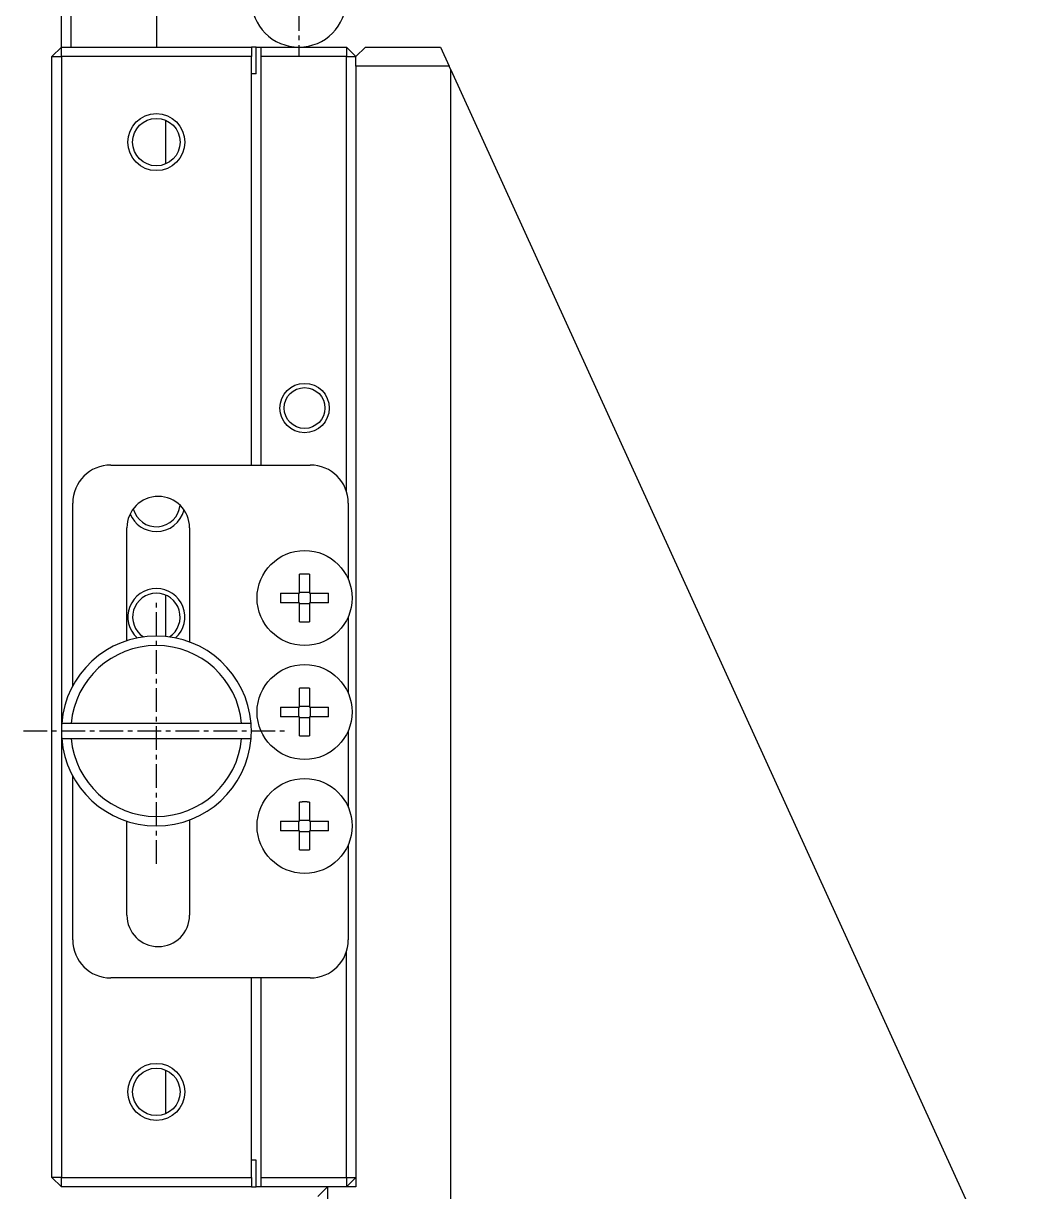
# Model space of a CAD drawing. Extents: x 93 to 387, y 67 to 413.
# Drawn here: x 246.5 to 298.9, y 137.8 to 199.3 of the extents above; entities that cross this region are included whole.
import ezdxf

# ---------------------------------------------------------------- set-up
doc = ezdxf.new("R2010")
doc.units = 0
doc.linetypes.add('CENTER', pattern=[2, 1.25, -0.25, 0.25, -0.25])
doc.layers.get('0').update_dxf_attribs({"linetype": 'CONTINUOUS'})

msp = doc.modelspace()

# ---------------------------------------------------------------- linework, layer by layer
at = {"color": 1, "linetype": 'CENTER'}
for p, q in [((260.953, 256.163), (260.953, 197.553)), ((253.453, 155.053), (253.453, 169.053)), ((246.453, 162.053), (260.453, 162.053))]:
    msp.add_line(p, q, dxfattribs=at)
at = {"color": 7, "linetype": 'CONTINUOUS'}
for p, q in [((248.453, 198.053), (248.453, 215.553)), ((248.953, 215.553), (248.953, 198.053)), ((253.453, 212.553), (253.453, 198.053)), ((247.953, 197.553), (248.453, 198.053)), ((248.453, 198.053), (258.453, 198.053)), ((248.453, 197.553), (248.453, 198.053)), ((258.703, 198.053), (258.453, 198.053)), ((258.453, 198.053), (258.453, 197.553)), ((258.703, 198.053), (258.953, 198.053)), ((258.703, 196.653), (258.703, 198.053)), ((258.953, 198.053), (263.453, 198.053)), ((258.953, 198.053), (258.953, 197.553)), ((263.453, 198.053), (263.953, 197.553)), ((263.453, 198.053), (263.453, 197.553)), ((264.453, 198.053), (263.953, 197.553)), ((264.453, 198.053), (268.407, 198.053)), ((268.407, 198.053), (268.862, 197.053)), ((247.953, 138.553), (247.953, 197.553)), ((247.953, 197.553), (248.453, 197.553)), ((248.453, 197.553), (248.453, 162.053)), ((258.453, 197.553), (248.453, 197.553)), ((258.453, 176.053), (258.453, 197.553)), ((258.953, 197.553), (258.953, 176.053)), ((263.453, 197.553), (258.953, 197.553)), ((263.453, 174.678), (263.453, 197.553)), ((263.453, 197.553), (263.953, 197.553)), ((263.953, 197.053), (263.953, 197.553)), ((263.953, 197.053), (263.953, 138.053)), ((268.862, 197.053), (263.953, 197.053)), ((268.953, 196.854), (268.862, 197.053)), ((268.953, 196.854), (298.94, 131.053)), ((268.953, 195.053), (268.953, 196.854)), ((258.703, 196.653), (258.453, 196.653)), ((268.953, 194.703), (268.953, 195.053)), ((268.953, 191.403), (268.953, 194.703)), ((253.953, 191.908), (253.953, 194.199)), ((268.953, 191.054), (268.953, 191.403)), ((268.953, 145.053), (268.953, 191.054)), ((251.053, 176.053), (261.553, 176.053)), ((249.053, 164.428), (249.053, 174.053)), ((263.553, 174.053), (263.553, 170.033)), ((251.903, 166.807), (251.903, 172.753)), ((255.203, 172.753), (255.203, 166.737)), ((260.993, 169.313), (260.993, 170.312)), ((261.513, 170.312), (261.513, 169.313)), ((253.953, 167.027), (253.953, 169.199)), ((259.995, 169.313), (260.993, 169.313)), ((260.952, 168.793), (260.952, 169.313)), ((260.993, 169.355), (261.513, 169.355)), ((261.513, 169.313), (262.512, 169.313)), ((261.555, 169.313), (261.555, 168.793)), ((260.993, 168.793), (259.995, 168.793)), ((260.993, 167.795), (260.993, 168.793)), ((261.513, 168.752), (260.993, 168.752)), ((262.512, 168.793), (261.513, 168.793)), ((261.513, 168.793), (261.513, 167.795)), ((263.553, 168.074), (263.553, 164.033)), ((260.993, 163.313), (260.993, 164.312)), ((261.513, 164.312), (261.513, 163.313)), ((259.995, 163.313), (260.993, 163.313)), ((260.952, 162.793), (260.952, 163.313)), ((260.993, 163.355), (261.513, 163.355)), ((261.513, 163.313), (262.512, 163.313)), ((261.555, 163.313), (261.555, 162.793)), ((248.971, 162.453), (248.469, 162.453)), ((257.935, 162.453), (248.971, 162.453)), ((258.437, 162.453), (257.935, 162.453)), ((260.993, 162.793), (259.995, 162.793)), ((260.993, 161.795), (260.993, 162.793)), ((261.513, 162.752), (260.993, 162.752)), ((261.513, 162.793), (261.513, 161.795)), ((262.512, 162.793), (261.513, 162.793)), ((248.453, 162.053), (248.453, 138.553)), ((263.553, 162.074), (263.553, 158.033)), ((248.469, 161.653), (248.971, 161.653)), ((248.971, 161.653), (257.935, 161.653)), ((257.935, 161.653), (258.437, 161.653)), ((249.053, 151.053), (249.053, 159.679)), ((260.993, 157.313), (260.993, 158.312)), ((261.513, 158.312), (261.513, 157.313)), ((251.903, 152.353), (251.903, 157.3)), ((255.203, 157.37), (255.203, 152.353)), ((259.995, 157.313), (260.993, 157.313)), ((260.952, 156.793), (260.952, 157.313)), ((260.993, 157.355), (261.513, 157.355)), ((261.513, 157.313), (262.512, 157.313)), ((261.555, 157.313), (261.555, 156.793)), ((260.993, 156.793), (259.995, 156.793)), ((260.993, 155.795), (260.993, 156.793)), ((261.513, 156.752), (260.993, 156.752)), ((262.512, 156.793), (261.513, 156.793)), ((261.513, 156.793), (261.513, 155.795)), ((263.553, 156.074), (263.553, 151.053)), ((263.453, 138.553), (263.453, 150.429)), ((261.553, 149.053), (251.053, 149.053)), ((258.453, 138.553), (258.453, 149.053)), ((258.953, 149.053), (258.953, 138.553)), ((268.953, 144.703), (268.953, 145.053)), ((268.953, 141.403), (268.953, 144.703)), ((253.953, 141.908), (253.953, 144.199)), ((268.953, 141.054), (268.953, 141.403)), ((268.953, 121.053), (268.953, 141.054)), ((258.703, 139.453), (258.453, 139.453)), ((258.703, 138.053), (258.703, 139.453)), ((248.453, 138.053), (247.953, 138.553)), ((248.453, 138.553), (247.953, 138.553)), ((248.453, 138.553), (258.453, 138.553)), ((248.453, 138.053), (248.453, 138.553)), ((258.453, 138.553), (258.453, 138.053)), ((258.953, 138.553), (263.453, 138.553)), ((258.953, 138.553), (258.953, 138.053)), ((263.453, 138.053), (263.953, 138.553)), ((263.453, 138.553), (263.453, 138.053)), ((263.453, 138.553), (263.953, 138.553)), ((258.453, 138.053), (248.453, 138.053)), ((258.453, 138.053), (258.703, 138.053)), ((258.953, 138.053), (258.703, 138.053)), ((262.453, 138.053), (258.953, 138.053)), ((261.953, 137.553), (262.453, 138.053)), ((262.453, 138.053), (262.453, 114.053)), ((263.953, 138.053), (262.453, 138.053))]:
    msp.add_line(p, q, dxfattribs=at)
for points in [[(261.513, 170.312, 0), (261.509, 170.312, 0), (261.505, 170.312, 0), (261.501, 170.312, 0), (261.497, 170.312, 0), (261.493, 170.313, 0), (261.489, 170.313, 0), (261.485, 170.313, 0), (261.481, 170.313, 0), (261.477, 170.313, 0), (261.473, 170.313, 0), (261.469, 170.313, 0), (261.465, 170.313, 0), (261.46, 170.313, 0), (261.456, 170.313, 0), (261.452, 170.313, 0), (261.448, 170.314, 0), (261.444, 170.314, 0), (261.44, 170.314, 0), (261.436, 170.314, 0), (261.432, 170.314, 0), (261.428, 170.314, 0), (261.424, 170.314, 0), (261.42, 170.314, 0), (261.416, 170.314, 0), (261.412, 170.314, 0), (261.408, 170.314, 0), (261.404, 170.314, 0), (261.4, 170.314, 0), (261.395, 170.314, 0), (261.391, 170.314, 0), (261.387, 170.315, 0), (261.383, 170.315, 0), (261.379, 170.315, 0), (261.375, 170.315, 0), (261.371, 170.315, 0), (261.367, 170.315, 0), (261.363, 170.315, 0), (261.359, 170.315, 0), (261.355, 170.315, 0), (261.351, 170.315, 0), (261.347, 170.315, 0), (261.343, 170.315, 0), (261.339, 170.315, 0), (261.335, 170.315, 0), (261.33, 170.315, 0), (261.326, 170.315, 0), (261.322, 170.315, 0), (261.318, 170.315, 0), (261.314, 170.315, 0), (261.31, 170.315, 0), (261.306, 170.315, 0), (261.302, 170.315, 0), (261.298, 170.315, 0), (261.294, 170.315, 0), (261.29, 170.315, 0), (261.286, 170.315, 0), (261.282, 170.315, 0), (261.278, 170.315, 0), (261.274, 170.315, 0), (261.27, 170.315, 0), (261.265, 170.315, 0), (261.261, 170.315, 0), (261.257, 170.315, 0), (261.253, 170.315, 0), (261.249, 170.315, 0), (261.245, 170.315, 0), (261.241, 170.315, 0), (261.237, 170.315, 0), (261.233, 170.315, 0), (261.229, 170.315, 0), (261.225, 170.315, 0), (261.221, 170.315, 0), (261.217, 170.315, 0), (261.213, 170.315, 0), (261.209, 170.315, 0), (261.204, 170.315, 0), (261.2, 170.315, 0), (261.196, 170.315, 0), (261.192, 170.315, 0), (261.188, 170.315, 0), (261.184, 170.315, 0), (261.18, 170.315, 0), (261.176, 170.315, 0), (261.172, 170.315, 0), (261.168, 170.315, 0), (261.164, 170.315, 0), (261.16, 170.315, 0), (261.156, 170.315, 0), (261.152, 170.315, 0), (261.148, 170.315, 0), (261.144, 170.315, 0), (261.139, 170.315, 0), (261.135, 170.315, 0), (261.131, 170.315, 0), (261.127, 170.315, 0), (261.123, 170.315, 0), (261.119, 170.315, 0), (261.115, 170.314, 0), (261.111, 170.314, 0), (261.107, 170.314, 0), (261.103, 170.314, 0), (261.099, 170.314, 0), (261.095, 170.314, 0), (261.091, 170.314, 0), (261.087, 170.314, 0), (261.083, 170.314, 0), (261.079, 170.314, 0), (261.074, 170.314, 0), (261.07, 170.314, 0), (261.066, 170.314, 0), (261.062, 170.314, 0), (261.058, 170.314, 0), (261.054, 170.313, 0), (261.05, 170.313, 0), (261.046, 170.313, 0), (261.042, 170.313, 0), (261.038, 170.313, 0), (261.034, 170.313, 0), (261.03, 170.313, 0), (261.026, 170.313, 0), (261.022, 170.313, 0), (261.018, 170.313, 0), (261.014, 170.313, 0), (261.009, 170.312, 0), (261.005, 170.312, 0), (261.001, 170.312, 0), (260.997, 170.312, 0), (260.993, 170.312, 0)], [(259.995, 169.313, 0), (259.995, 169.309, 0), (259.994, 169.305, 0), (259.994, 169.301, 0), (259.994, 169.297, 0), (259.994, 169.293, 0), (259.994, 169.289, 0), (259.994, 169.285, 0), (259.994, 169.281, 0), (259.994, 169.277, 0), (259.994, 169.273, 0), (259.994, 169.269, 0), (259.994, 169.265, 0), (259.993, 169.261, 0), (259.993, 169.257, 0), (259.993, 169.253, 0), (259.993, 169.249, 0), (259.993, 169.244, 0), (259.993, 169.24, 0), (259.993, 169.236, 0), (259.993, 169.232, 0), (259.993, 169.228, 0), (259.993, 169.224, 0), (259.993, 169.22, 0), (259.993, 169.216, 0), (259.993, 169.212, 0), (259.992, 169.208, 0), (259.992, 169.204, 0), (259.992, 169.2, 0), (259.992, 169.196, 0), (259.992, 169.192, 0), (259.992, 169.188, 0), (259.992, 169.184, 0), (259.992, 169.179, 0), (259.992, 169.175, 0), (259.992, 169.171, 0), (259.992, 169.167, 0), (259.992, 169.163, 0), (259.992, 169.159, 0), (259.992, 169.155, 0), (259.992, 169.151, 0), (259.992, 169.147, 0), (259.992, 169.143, 0), (259.992, 169.139, 0), (259.992, 169.135, 0), (259.992, 169.131, 0), (259.992, 169.127, 0), (259.992, 169.123, 0), (259.992, 169.119, 0), (259.991, 169.114, 0), (259.991, 169.11, 0), (259.991, 169.106, 0), (259.991, 169.102, 0), (259.991, 169.098, 0), (259.991, 169.094, 0), (259.991, 169.09, 0), (259.991, 169.086, 0), (259.991, 169.082, 0), (259.991, 169.078, 0), (259.991, 169.074, 0), (259.991, 169.07, 0), (259.991, 169.066, 0), (259.991, 169.062, 0), (259.991, 169.058, 0), (259.991, 169.053, 0), (259.991, 169.049, 0), (259.991, 169.045, 0), (259.991, 169.041, 0), (259.991, 169.037, 0), (259.991, 169.033, 0), (259.991, 169.029, 0), (259.991, 169.025, 0), (259.991, 169.021, 0), (259.991, 169.017, 0), (259.991, 169.013, 0), (259.991, 169.009, 0), (259.991, 169.005, 0), (259.991, 169.001, 0), (259.991, 168.997, 0), (259.991, 168.993, 0), (259.992, 168.988, 0), (259.992, 168.984, 0), (259.992, 168.98, 0), (259.992, 168.976, 0), (259.992, 168.972, 0), (259.992, 168.968, 0), (259.992, 168.964, 0), (259.992, 168.96, 0), (259.992, 168.956, 0), (259.992, 168.952, 0), (259.992, 168.948, 0), (259.992, 168.944, 0), (259.992, 168.94, 0), (259.992, 168.936, 0), (259.992, 168.932, 0), (259.992, 168.928, 0), (259.992, 168.923, 0), (259.992, 168.919, 0), (259.992, 168.915, 0), (259.992, 168.911, 0), (259.992, 168.907, 0), (259.992, 168.903, 0), (259.992, 168.899, 0), (259.993, 168.895, 0), (259.993, 168.891, 0), (259.993, 168.887, 0), (259.993, 168.883, 0), (259.993, 168.879, 0), (259.993, 168.875, 0), (259.993, 168.871, 0), (259.993, 168.867, 0), (259.993, 168.863, 0), (259.993, 168.858, 0), (259.993, 168.854, 0), (259.993, 168.85, 0), (259.993, 168.846, 0), (259.994, 168.842, 0), (259.994, 168.838, 0), (259.994, 168.834, 0), (259.994, 168.83, 0), (259.994, 168.826, 0), (259.994, 168.822, 0), (259.994, 168.818, 0), (259.994, 168.814, 0), (259.994, 168.81, 0), (259.994, 168.806, 0), (259.994, 168.802, 0), (259.995, 168.798, 0), (259.995, 168.793, 0)], [(262.512, 168.793, 0), (262.512, 168.798, 0), (262.512, 168.802, 0), (262.512, 168.806, 0), (262.512, 168.81, 0), (262.512, 168.814, 0), (262.512, 168.818, 0), (262.513, 168.822, 0), (262.513, 168.826, 0), (262.513, 168.83, 0), (262.513, 168.834, 0), (262.513, 168.838, 0), (262.513, 168.842, 0), (262.513, 168.846, 0), (262.513, 168.85, 0), (262.513, 168.854, 0), (262.513, 168.858, 0), (262.513, 168.863, 0), (262.513, 168.867, 0), (262.514, 168.871, 0), (262.514, 168.875, 0), (262.514, 168.879, 0), (262.514, 168.883, 0), (262.514, 168.887, 0), (262.514, 168.891, 0), (262.514, 168.895, 0), (262.514, 168.899, 0), (262.514, 168.903, 0), (262.514, 168.907, 0), (262.514, 168.911, 0), (262.514, 168.915, 0), (262.514, 168.919, 0), (262.514, 168.923, 0), (262.514, 168.928, 0), (262.514, 168.932, 0), (262.514, 168.936, 0), (262.515, 168.94, 0), (262.515, 168.944, 0), (262.515, 168.948, 0), (262.515, 168.952, 0), (262.515, 168.956, 0), (262.515, 168.96, 0), (262.515, 168.964, 0), (262.515, 168.968, 0), (262.515, 168.972, 0), (262.515, 168.976, 0), (262.515, 168.98, 0), (262.515, 168.984, 0), (262.515, 168.988, 0), (262.515, 168.993, 0), (262.515, 168.997, 0), (262.515, 169.001, 0), (262.515, 169.005, 0), (262.515, 169.009, 0), (262.515, 169.013, 0), (262.515, 169.017, 0), (262.515, 169.021, 0), (262.515, 169.025, 0), (262.515, 169.029, 0), (262.515, 169.033, 0), (262.515, 169.037, 0), (262.515, 169.041, 0), (262.515, 169.045, 0), (262.515, 169.049, 0), (262.515, 169.053, 0), (262.515, 169.058, 0), (262.515, 169.062, 0), (262.515, 169.066, 0), (262.515, 169.07, 0), (262.515, 169.074, 0), (262.515, 169.078, 0), (262.515, 169.082, 0), (262.515, 169.086, 0), (262.515, 169.09, 0), (262.515, 169.094, 0), (262.515, 169.098, 0), (262.515, 169.102, 0), (262.515, 169.106, 0), (262.515, 169.11, 0), (262.515, 169.114, 0), (262.515, 169.119, 0), (262.515, 169.123, 0), (262.515, 169.127, 0), (262.515, 169.131, 0), (262.515, 169.135, 0), (262.515, 169.139, 0), (262.515, 169.143, 0), (262.515, 169.147, 0), (262.515, 169.151, 0), (262.515, 169.155, 0), (262.515, 169.159, 0), (262.515, 169.163, 0), (262.515, 169.167, 0), (262.514, 169.171, 0), (262.514, 169.175, 0), (262.514, 169.179, 0), (262.514, 169.184, 0), (262.514, 169.188, 0), (262.514, 169.192, 0), (262.514, 169.196, 0), (262.514, 169.2, 0), (262.514, 169.204, 0), (262.514, 169.208, 0), (262.514, 169.212, 0), (262.514, 169.216, 0), (262.514, 169.22, 0), (262.514, 169.224, 0), (262.514, 169.228, 0), (262.514, 169.232, 0), (262.514, 169.236, 0), (262.513, 169.24, 0), (262.513, 169.244, 0), (262.513, 169.249, 0), (262.513, 169.253, 0), (262.513, 169.257, 0), (262.513, 169.261, 0), (262.513, 169.265, 0), (262.513, 169.269, 0), (262.513, 169.273, 0), (262.513, 169.277, 0), (262.513, 169.281, 0), (262.513, 169.285, 0), (262.512, 169.289, 0), (262.512, 169.293, 0), (262.512, 169.297, 0), (262.512, 169.301, 0), (262.512, 169.305, 0), (262.512, 169.309, 0), (262.512, 169.313, 0)], [(260.993, 167.795, 0), (260.997, 167.795, 0), (261.001, 167.795, 0), (261.005, 167.795, 0), (261.009, 167.795, 0), (261.014, 167.794, 0), (261.018, 167.794, 0), (261.022, 167.794, 0), (261.026, 167.794, 0), (261.03, 167.794, 0), (261.034, 167.794, 0), (261.038, 167.794, 0), (261.042, 167.794, 0), (261.046, 167.794, 0), (261.05, 167.794, 0), (261.054, 167.794, 0), (261.058, 167.793, 0), (261.062, 167.793, 0), (261.066, 167.793, 0), (261.07, 167.793, 0), (261.074, 167.793, 0), (261.079, 167.793, 0), (261.083, 167.793, 0), (261.087, 167.793, 0), (261.091, 167.793, 0), (261.095, 167.793, 0), (261.099, 167.793, 0), (261.103, 167.793, 0), (261.107, 167.793, 0), (261.111, 167.793, 0), (261.115, 167.793, 0), (261.119, 167.792, 0), (261.123, 167.792, 0), (261.127, 167.792, 0), (261.131, 167.792, 0), (261.135, 167.792, 0), (261.139, 167.792, 0), (261.144, 167.792, 0), (261.148, 167.792, 0), (261.152, 167.792, 0), (261.156, 167.792, 0), (261.16, 167.792, 0), (261.164, 167.792, 0), (261.168, 167.792, 0), (261.172, 167.792, 0), (261.176, 167.792, 0), (261.18, 167.792, 0), (261.184, 167.792, 0), (261.188, 167.792, 0), (261.192, 167.792, 0), (261.196, 167.792, 0), (261.2, 167.792, 0), (261.204, 167.792, 0), (261.209, 167.792, 0), (261.213, 167.792, 0), (261.217, 167.792, 0), (261.221, 167.792, 0), (261.225, 167.792, 0), (261.229, 167.792, 0), (261.233, 167.792, 0), (261.237, 167.792, 0), (261.241, 167.792, 0), (261.245, 167.792, 0), (261.249, 167.792, 0), (261.253, 167.792, 0), (261.257, 167.792, 0), (261.261, 167.792, 0), (261.265, 167.792, 0), (261.27, 167.792, 0), (261.274, 167.792, 0), (261.278, 167.792, 0), (261.282, 167.792, 0), (261.286, 167.792, 0), (261.29, 167.792, 0), (261.294, 167.792, 0), (261.298, 167.792, 0), (261.302, 167.792, 0), (261.306, 167.792, 0), (261.31, 167.792, 0), (261.314, 167.792, 0), (261.318, 167.792, 0), (261.322, 167.792, 0), (261.326, 167.792, 0), (261.33, 167.792, 0), (261.335, 167.792, 0), (261.339, 167.792, 0), (261.343, 167.792, 0), (261.347, 167.792, 0), (261.351, 167.792, 0), (261.355, 167.792, 0), (261.359, 167.792, 0), (261.363, 167.792, 0), (261.367, 167.792, 0), (261.371, 167.792, 0), (261.375, 167.792, 0), (261.379, 167.792, 0), (261.383, 167.792, 0), (261.387, 167.792, 0), (261.391, 167.793, 0), (261.395, 167.793, 0), (261.4, 167.793, 0), (261.404, 167.793, 0), (261.408, 167.793, 0), (261.412, 167.793, 0), (261.416, 167.793, 0), (261.42, 167.793, 0), (261.424, 167.793, 0), (261.428, 167.793, 0), (261.432, 167.793, 0), (261.436, 167.793, 0), (261.44, 167.793, 0), (261.444, 167.793, 0), (261.448, 167.793, 0), (261.452, 167.794, 0), (261.456, 167.794, 0), (261.46, 167.794, 0), (261.465, 167.794, 0), (261.469, 167.794, 0), (261.473, 167.794, 0), (261.477, 167.794, 0), (261.481, 167.794, 0), (261.485, 167.794, 0), (261.489, 167.794, 0), (261.493, 167.794, 0), (261.497, 167.795, 0), (261.501, 167.795, 0), (261.505, 167.795, 0), (261.509, 167.795, 0), (261.513, 167.795, 0)], [(261.513, 164.312, 0), (261.509, 164.312, 0), (261.505, 164.312, 0), (261.501, 164.312, 0), (261.497, 164.312, 0), (261.493, 164.313, 0), (261.489, 164.313, 0), (261.485, 164.313, 0), (261.481, 164.313, 0), (261.477, 164.313, 0), (261.473, 164.313, 0), (261.469, 164.313, 0), (261.465, 164.313, 0), (261.46, 164.313, 0), (261.456, 164.313, 0), (261.452, 164.313, 0), (261.448, 164.314, 0), (261.444, 164.314, 0), (261.44, 164.314, 0), (261.436, 164.314, 0), (261.432, 164.314, 0), (261.428, 164.314, 0), (261.424, 164.314, 0), (261.42, 164.314, 0), (261.416, 164.314, 0), (261.412, 164.314, 0), (261.408, 164.314, 0), (261.404, 164.314, 0), (261.4, 164.314, 0), (261.395, 164.314, 0), (261.391, 164.314, 0), (261.387, 164.315, 0), (261.383, 164.315, 0), (261.379, 164.315, 0), (261.375, 164.315, 0), (261.371, 164.315, 0), (261.367, 164.315, 0), (261.363, 164.315, 0), (261.359, 164.315, 0), (261.355, 164.315, 0), (261.351, 164.315, 0), (261.347, 164.315, 0), (261.343, 164.315, 0), (261.339, 164.315, 0), (261.335, 164.315, 0), (261.33, 164.315, 0), (261.326, 164.315, 0), (261.322, 164.315, 0), (261.318, 164.315, 0), (261.314, 164.315, 0), (261.31, 164.315, 0), (261.306, 164.315, 0), (261.302, 164.315, 0), (261.298, 164.315, 0), (261.294, 164.315, 0), (261.29, 164.315, 0), (261.286, 164.315, 0), (261.282, 164.315, 0), (261.278, 164.315, 0), (261.274, 164.315, 0), (261.27, 164.315, 0), (261.265, 164.315, 0), (261.261, 164.315, 0), (261.257, 164.315, 0), (261.253, 164.315, 0), (261.249, 164.315, 0), (261.245, 164.315, 0), (261.241, 164.315, 0), (261.237, 164.315, 0), (261.233, 164.315, 0), (261.229, 164.315, 0), (261.225, 164.315, 0), (261.221, 164.315, 0), (261.217, 164.315, 0), (261.213, 164.315, 0), (261.209, 164.315, 0), (261.204, 164.315, 0), (261.2, 164.315, 0), (261.196, 164.315, 0), (261.192, 164.315, 0), (261.188, 164.315, 0), (261.184, 164.315, 0), (261.18, 164.315, 0), (261.176, 164.315, 0), (261.172, 164.315, 0), (261.168, 164.315, 0), (261.164, 164.315, 0), (261.16, 164.315, 0), (261.156, 164.315, 0), (261.152, 164.315, 0), (261.148, 164.315, 0), (261.144, 164.315, 0), (261.139, 164.315, 0), (261.135, 164.315, 0), (261.131, 164.315, 0), (261.127, 164.315, 0), (261.123, 164.315, 0), (261.119, 164.315, 0), (261.115, 164.314, 0), (261.111, 164.314, 0), (261.107, 164.314, 0), (261.103, 164.314, 0), (261.099, 164.314, 0), (261.095, 164.314, 0), (261.091, 164.314, 0), (261.087, 164.314, 0), (261.083, 164.314, 0), (261.079, 164.314, 0), (261.074, 164.314, 0), (261.07, 164.314, 0), (261.066, 164.314, 0), (261.062, 164.314, 0), (261.058, 164.314, 0), (261.054, 164.313, 0), (261.05, 164.313, 0), (261.046, 164.313, 0), (261.042, 164.313, 0), (261.038, 164.313, 0), (261.034, 164.313, 0), (261.03, 164.313, 0), (261.026, 164.313, 0), (261.022, 164.313, 0), (261.018, 164.313, 0), (261.014, 164.313, 0), (261.009, 164.312, 0), (261.005, 164.312, 0), (261.001, 164.312, 0), (260.997, 164.312, 0), (260.993, 164.312, 0)], [(259.995, 163.313, 0), (259.995, 163.309, 0), (259.994, 163.305, 0), (259.994, 163.301, 0), (259.994, 163.297, 0), (259.994, 163.293, 0), (259.994, 163.289, 0), (259.994, 163.285, 0), (259.994, 163.281, 0), (259.994, 163.277, 0), (259.994, 163.273, 0), (259.994, 163.269, 0), (259.994, 163.265, 0), (259.993, 163.261, 0), (259.993, 163.257, 0), (259.993, 163.253, 0), (259.993, 163.249, 0), (259.993, 163.244, 0), (259.993, 163.24, 0), (259.993, 163.236, 0), (259.993, 163.232, 0), (259.993, 163.228, 0), (259.993, 163.224, 0), (259.993, 163.22, 0), (259.993, 163.216, 0), (259.993, 163.212, 0), (259.992, 163.208, 0), (259.992, 163.204, 0), (259.992, 163.2, 0), (259.992, 163.196, 0), (259.992, 163.192, 0), (259.992, 163.188, 0), (259.992, 163.184, 0), (259.992, 163.179, 0), (259.992, 163.175, 0), (259.992, 163.171, 0), (259.992, 163.167, 0), (259.992, 163.163, 0), (259.992, 163.159, 0), (259.992, 163.155, 0), (259.992, 163.151, 0), (259.992, 163.147, 0), (259.992, 163.143, 0), (259.992, 163.139, 0), (259.992, 163.135, 0), (259.992, 163.131, 0), (259.992, 163.127, 0), (259.992, 163.123, 0), (259.992, 163.119, 0), (259.991, 163.114, 0), (259.991, 163.11, 0), (259.991, 163.106, 0), (259.991, 163.102, 0), (259.991, 163.098, 0), (259.991, 163.094, 0), (259.991, 163.09, 0), (259.991, 163.086, 0), (259.991, 163.082, 0), (259.991, 163.078, 0), (259.991, 163.074, 0), (259.991, 163.07, 0), (259.991, 163.066, 0), (259.991, 163.062, 0), (259.991, 163.058, 0), (259.991, 163.053, 0), (259.991, 163.049, 0), (259.991, 163.045, 0), (259.991, 163.041, 0), (259.991, 163.037, 0), (259.991, 163.033, 0), (259.991, 163.029, 0), (259.991, 163.025, 0), (259.991, 163.021, 0), (259.991, 163.017, 0), (259.991, 163.013, 0), (259.991, 163.009, 0), (259.991, 163.005, 0), (259.991, 163.001, 0), (259.991, 162.997, 0), (259.991, 162.993, 0), (259.992, 162.988, 0), (259.992, 162.984, 0), (259.992, 162.98, 0), (259.992, 162.976, 0), (259.992, 162.972, 0), (259.992, 162.968, 0), (259.992, 162.964, 0), (259.992, 162.96, 0), (259.992, 162.956, 0), (259.992, 162.952, 0), (259.992, 162.948, 0), (259.992, 162.944, 0), (259.992, 162.94, 0), (259.992, 162.936, 0), (259.992, 162.932, 0), (259.992, 162.928, 0), (259.992, 162.923, 0), (259.992, 162.919, 0), (259.992, 162.915, 0), (259.992, 162.911, 0), (259.992, 162.907, 0), (259.992, 162.903, 0), (259.992, 162.899, 0), (259.993, 162.895, 0), (259.993, 162.891, 0), (259.993, 162.887, 0), (259.993, 162.883, 0), (259.993, 162.879, 0), (259.993, 162.875, 0), (259.993, 162.871, 0), (259.993, 162.867, 0), (259.993, 162.863, 0), (259.993, 162.858, 0), (259.993, 162.854, 0), (259.993, 162.85, 0), (259.993, 162.846, 0), (259.994, 162.842, 0), (259.994, 162.838, 0), (259.994, 162.834, 0), (259.994, 162.83, 0), (259.994, 162.826, 0), (259.994, 162.822, 0), (259.994, 162.818, 0), (259.994, 162.814, 0), (259.994, 162.81, 0), (259.994, 162.806, 0), (259.994, 162.802, 0), (259.995, 162.798, 0), (259.995, 162.793, 0)], [(262.512, 162.793, 0), (262.512, 162.798, 0), (262.512, 162.802, 0), (262.512, 162.806, 0), (262.512, 162.81, 0), (262.512, 162.814, 0), (262.512, 162.818, 0), (262.513, 162.822, 0), (262.513, 162.826, 0), (262.513, 162.83, 0), (262.513, 162.834, 0), (262.513, 162.838, 0), (262.513, 162.842, 0), (262.513, 162.846, 0), (262.513, 162.85, 0), (262.513, 162.854, 0), (262.513, 162.858, 0), (262.513, 162.863, 0), (262.513, 162.867, 0), (262.514, 162.871, 0), (262.514, 162.875, 0), (262.514, 162.879, 0), (262.514, 162.883, 0), (262.514, 162.887, 0), (262.514, 162.891, 0), (262.514, 162.895, 0), (262.514, 162.899, 0), (262.514, 162.903, 0), (262.514, 162.907, 0), (262.514, 162.911, 0), (262.514, 162.915, 0), (262.514, 162.919, 0), (262.514, 162.923, 0), (262.514, 162.928, 0), (262.514, 162.932, 0), (262.514, 162.936, 0), (262.515, 162.94, 0), (262.515, 162.944, 0), (262.515, 162.948, 0), (262.515, 162.952, 0), (262.515, 162.956, 0), (262.515, 162.96, 0), (262.515, 162.964, 0), (262.515, 162.968, 0), (262.515, 162.972, 0), (262.515, 162.976, 0), (262.515, 162.98, 0), (262.515, 162.984, 0), (262.515, 162.988, 0), (262.515, 162.993, 0), (262.515, 162.997, 0), (262.515, 163.001, 0), (262.515, 163.005, 0), (262.515, 163.009, 0), (262.515, 163.013, 0), (262.515, 163.017, 0), (262.515, 163.021, 0), (262.515, 163.025, 0), (262.515, 163.029, 0), (262.515, 163.033, 0), (262.515, 163.037, 0), (262.515, 163.041, 0), (262.515, 163.045, 0), (262.515, 163.049, 0), (262.515, 163.053, 0), (262.515, 163.058, 0), (262.515, 163.062, 0), (262.515, 163.066, 0), (262.515, 163.07, 0), (262.515, 163.074, 0), (262.515, 163.078, 0), (262.515, 163.082, 0), (262.515, 163.086, 0), (262.515, 163.09, 0), (262.515, 163.094, 0), (262.515, 163.098, 0), (262.515, 163.102, 0), (262.515, 163.106, 0), (262.515, 163.11, 0), (262.515, 163.114, 0), (262.515, 163.119, 0), (262.515, 163.123, 0), (262.515, 163.127, 0), (262.515, 163.131, 0), (262.515, 163.135, 0), (262.515, 163.139, 0), (262.515, 163.143, 0), (262.515, 163.147, 0), (262.515, 163.151, 0), (262.515, 163.155, 0), (262.515, 163.159, 0), (262.515, 163.163, 0), (262.515, 163.167, 0), (262.514, 163.171, 0), (262.514, 163.175, 0), (262.514, 163.179, 0), (262.514, 163.184, 0), (262.514, 163.188, 0), (262.514, 163.192, 0), (262.514, 163.196, 0), (262.514, 163.2, 0), (262.514, 163.204, 0), (262.514, 163.208, 0), (262.514, 163.212, 0), (262.514, 163.216, 0), (262.514, 163.22, 0), (262.514, 163.224, 0), (262.514, 163.228, 0), (262.514, 163.232, 0), (262.514, 163.236, 0), (262.513, 163.24, 0), (262.513, 163.244, 0), (262.513, 163.249, 0), (262.513, 163.253, 0), (262.513, 163.257, 0), (262.513, 163.261, 0), (262.513, 163.265, 0), (262.513, 163.269, 0), (262.513, 163.273, 0), (262.513, 163.277, 0), (262.513, 163.281, 0), (262.513, 163.285, 0), (262.512, 163.289, 0), (262.512, 163.293, 0), (262.512, 163.297, 0), (262.512, 163.301, 0), (262.512, 163.305, 0), (262.512, 163.309, 0), (262.512, 163.313, 0)], [(260.993, 161.795, 0), (260.997, 161.795, 0), (261.001, 161.795, 0), (261.005, 161.795, 0), (261.009, 161.795, 0), (261.014, 161.794, 0), (261.018, 161.794, 0), (261.022, 161.794, 0), (261.026, 161.794, 0), (261.03, 161.794, 0), (261.034, 161.794, 0), (261.038, 161.794, 0), (261.042, 161.794, 0), (261.046, 161.794, 0), (261.05, 161.794, 0), (261.054, 161.794, 0), (261.058, 161.793, 0), (261.062, 161.793, 0), (261.066, 161.793, 0), (261.07, 161.793, 0), (261.074, 161.793, 0), (261.079, 161.793, 0), (261.083, 161.793, 0), (261.087, 161.793, 0), (261.091, 161.793, 0), (261.095, 161.793, 0), (261.099, 161.793, 0), (261.103, 161.793, 0), (261.107, 161.793, 0), (261.111, 161.793, 0), (261.115, 161.793, 0), (261.119, 161.792, 0), (261.123, 161.792, 0), (261.127, 161.792, 0), (261.131, 161.792, 0), (261.135, 161.792, 0), (261.139, 161.792, 0), (261.144, 161.792, 0), (261.148, 161.792, 0), (261.152, 161.792, 0), (261.156, 161.792, 0), (261.16, 161.792, 0), (261.164, 161.792, 0), (261.168, 161.792, 0), (261.172, 161.792, 0), (261.176, 161.792, 0), (261.18, 161.792, 0), (261.184, 161.792, 0), (261.188, 161.792, 0), (261.192, 161.792, 0), (261.196, 161.792, 0), (261.2, 161.792, 0), (261.204, 161.792, 0), (261.209, 161.792, 0), (261.213, 161.792, 0), (261.217, 161.792, 0), (261.221, 161.792, 0), (261.225, 161.792, 0), (261.229, 161.792, 0), (261.233, 161.792, 0), (261.237, 161.792, 0), (261.241, 161.792, 0), (261.245, 161.792, 0), (261.249, 161.792, 0), (261.253, 161.792, 0), (261.257, 161.792, 0), (261.261, 161.792, 0), (261.265, 161.792, 0), (261.27, 161.792, 0), (261.274, 161.792, 0), (261.278, 161.792, 0), (261.282, 161.792, 0), (261.286, 161.792, 0), (261.29, 161.792, 0), (261.294, 161.792, 0), (261.298, 161.792, 0), (261.302, 161.792, 0), (261.306, 161.792, 0), (261.31, 161.792, 0), (261.314, 161.792, 0), (261.318, 161.792, 0), (261.322, 161.792, 0), (261.326, 161.792, 0), (261.33, 161.792, 0), (261.335, 161.792, 0), (261.339, 161.792, 0), (261.343, 161.792, 0), (261.347, 161.792, 0), (261.351, 161.792, 0), (261.355, 161.792, 0), (261.359, 161.792, 0), (261.363, 161.792, 0), (261.367, 161.792, 0), (261.371, 161.792, 0), (261.375, 161.792, 0), (261.379, 161.792, 0), (261.383, 161.792, 0), (261.387, 161.792, 0), (261.391, 161.793, 0), (261.395, 161.793, 0), (261.4, 161.793, 0), (261.404, 161.793, 0), (261.408, 161.793, 0), (261.412, 161.793, 0), (261.416, 161.793, 0), (261.42, 161.793, 0), (261.424, 161.793, 0), (261.428, 161.793, 0), (261.432, 161.793, 0), (261.436, 161.793, 0), (261.44, 161.793, 0), (261.444, 161.793, 0), (261.448, 161.793, 0), (261.452, 161.794, 0), (261.456, 161.794, 0), (261.46, 161.794, 0), (261.465, 161.794, 0), (261.469, 161.794, 0), (261.473, 161.794, 0), (261.477, 161.794, 0), (261.481, 161.794, 0), (261.485, 161.794, 0), (261.489, 161.794, 0), (261.493, 161.794, 0), (261.497, 161.795, 0), (261.501, 161.795, 0), (261.505, 161.795, 0), (261.509, 161.795, 0), (261.513, 161.795, 0)], [(261.513, 158.312, 0), (261.509, 158.312, 0), (261.505, 158.312, 0), (261.501, 158.312, 0), (261.497, 158.312, 0), (261.493, 158.313, 0), (261.489, 158.313, 0), (261.485, 158.313, 0), (261.481, 158.313, 0), (261.477, 158.313, 0), (261.473, 158.313, 0), (261.469, 158.313, 0), (261.465, 158.313, 0), (261.46, 158.313, 0), (261.456, 158.313, 0), (261.452, 158.313, 0), (261.448, 158.314, 0), (261.444, 158.314, 0), (261.44, 158.314, 0), (261.436, 158.314, 0), (261.432, 158.314, 0), (261.428, 158.314, 0), (261.424, 158.314, 0), (261.42, 158.314, 0), (261.416, 158.314, 0), (261.412, 158.314, 0), (261.408, 158.314, 0), (261.404, 158.314, 0), (261.4, 158.314, 0), (261.395, 158.314, 0), (261.391, 158.314, 0), (261.387, 158.315, 0), (261.383, 158.315, 0), (261.379, 158.315, 0), (261.375, 158.315, 0), (261.371, 158.315, 0), (261.367, 158.315, 0), (261.363, 158.315, 0), (261.359, 158.315, 0), (261.355, 158.315, 0), (261.351, 158.315, 0), (261.347, 158.315, 0), (261.343, 158.315, 0), (261.339, 158.315, 0), (261.335, 158.315, 0), (261.33, 158.315, 0), (261.326, 158.315, 0), (261.322, 158.315, 0), (261.318, 158.315, 0), (261.314, 158.315, 0), (261.31, 158.315, 0), (261.306, 158.315, 0), (261.302, 158.315, 0), (261.298, 158.315, 0), (261.294, 158.315, 0), (261.29, 158.315, 0), (261.286, 158.315, 0), (261.282, 158.315, 0), (261.278, 158.315, 0), (261.274, 158.315, 0), (261.27, 158.315, 0), (261.265, 158.315, 0), (261.261, 158.315, 0), (261.257, 158.315, 0), (261.253, 158.315, 0), (261.249, 158.315, 0), (261.245, 158.315, 0), (261.241, 158.315, 0), (261.237, 158.315, 0), (261.233, 158.315, 0), (261.229, 158.315, 0), (261.225, 158.315, 0), (261.221, 158.315, 0), (261.217, 158.315, 0), (261.213, 158.315, 0), (261.209, 158.315, 0), (261.204, 158.315, 0), (261.2, 158.315, 0), (261.196, 158.315, 0), (261.192, 158.315, 0), (261.188, 158.315, 0), (261.184, 158.315, 0), (261.18, 158.315, 0), (261.176, 158.315, 0), (261.172, 158.315, 0), (261.168, 158.315, 0), (261.164, 158.315, 0), (261.16, 158.315, 0), (261.156, 158.315, 0), (261.152, 158.315, 0), (261.148, 158.315, 0), (261.144, 158.315, 0), (261.139, 158.315, 0), (261.135, 158.315, 0), (261.131, 158.315, 0), (261.127, 158.315, 0), (261.123, 158.315, 0), (261.119, 158.315, 0), (261.115, 158.314, 0), (261.111, 158.314, 0), (261.107, 158.314, 0), (261.103, 158.314, 0), (261.099, 158.314, 0), (261.095, 158.314, 0), (261.091, 158.314, 0), (261.087, 158.314, 0), (261.083, 158.314, 0), (261.079, 158.314, 0), (261.074, 158.314, 0), (261.07, 158.314, 0), (261.066, 158.314, 0), (261.062, 158.314, 0), (261.058, 158.314, 0), (261.054, 158.313, 0), (261.05, 158.313, 0), (261.046, 158.313, 0), (261.042, 158.313, 0), (261.038, 158.313, 0), (261.034, 158.313, 0), (261.03, 158.313, 0), (261.026, 158.313, 0), (261.022, 158.313, 0), (261.018, 158.313, 0), (261.014, 158.313, 0), (261.009, 158.312, 0), (261.005, 158.312, 0), (261.001, 158.312, 0), (260.997, 158.312, 0), (260.993, 158.312, 0)], [(259.995, 157.313, 0), (259.995, 157.309, 0), (259.994, 157.305, 0), (259.994, 157.301, 0), (259.994, 157.297, 0), (259.994, 157.293, 0), (259.994, 157.289, 0), (259.994, 157.285, 0), (259.994, 157.281, 0), (259.994, 157.277, 0), (259.994, 157.273, 0), (259.994, 157.269, 0), (259.994, 157.265, 0), (259.993, 157.261, 0), (259.993, 157.257, 0), (259.993, 157.253, 0), (259.993, 157.249, 0), (259.993, 157.244, 0), (259.993, 157.24, 0), (259.993, 157.236, 0), (259.993, 157.232, 0), (259.993, 157.228, 0), (259.993, 157.224, 0), (259.993, 157.22, 0), (259.993, 157.216, 0), (259.993, 157.212, 0), (259.992, 157.208, 0), (259.992, 157.204, 0), (259.992, 157.2, 0), (259.992, 157.196, 0), (259.992, 157.192, 0), (259.992, 157.188, 0), (259.992, 157.184, 0), (259.992, 157.179, 0), (259.992, 157.175, 0), (259.992, 157.171, 0), (259.992, 157.167, 0), (259.992, 157.163, 0), (259.992, 157.159, 0), (259.992, 157.155, 0), (259.992, 157.151, 0), (259.992, 157.147, 0), (259.992, 157.143, 0), (259.992, 157.139, 0), (259.992, 157.135, 0), (259.992, 157.131, 0), (259.992, 157.127, 0), (259.992, 157.123, 0), (259.992, 157.119, 0), (259.991, 157.114, 0), (259.991, 157.11, 0), (259.991, 157.106, 0), (259.991, 157.102, 0), (259.991, 157.098, 0), (259.991, 157.094, 0), (259.991, 157.09, 0), (259.991, 157.086, 0), (259.991, 157.082, 0), (259.991, 157.078, 0), (259.991, 157.074, 0), (259.991, 157.07, 0), (259.991, 157.066, 0), (259.991, 157.062, 0), (259.991, 157.058, 0), (259.991, 157.053, 0), (259.991, 157.049, 0), (259.991, 157.045, 0), (259.991, 157.041, 0), (259.991, 157.037, 0), (259.991, 157.033, 0), (259.991, 157.029, 0), (259.991, 157.025, 0), (259.991, 157.021, 0), (259.991, 157.017, 0), (259.991, 157.013, 0), (259.991, 157.009, 0), (259.991, 157.005, 0), (259.991, 157.001, 0), (259.991, 156.997, 0), (259.991, 156.993, 0), (259.992, 156.988, 0), (259.992, 156.984, 0), (259.992, 156.98, 0), (259.992, 156.976, 0), (259.992, 156.972, 0), (259.992, 156.968, 0), (259.992, 156.964, 0), (259.992, 156.96, 0), (259.992, 156.956, 0), (259.992, 156.952, 0), (259.992, 156.948, 0), (259.992, 156.944, 0), (259.992, 156.94, 0), (259.992, 156.936, 0), (259.992, 156.932, 0), (259.992, 156.928, 0), (259.992, 156.923, 0), (259.992, 156.919, 0), (259.992, 156.915, 0), (259.992, 156.911, 0), (259.992, 156.907, 0), (259.992, 156.903, 0), (259.992, 156.899, 0), (259.993, 156.895, 0), (259.993, 156.891, 0), (259.993, 156.887, 0), (259.993, 156.883, 0), (259.993, 156.879, 0), (259.993, 156.875, 0), (259.993, 156.871, 0), (259.993, 156.867, 0), (259.993, 156.863, 0), (259.993, 156.858, 0), (259.993, 156.854, 0), (259.993, 156.85, 0), (259.993, 156.846, 0), (259.994, 156.842, 0), (259.994, 156.838, 0), (259.994, 156.834, 0), (259.994, 156.83, 0), (259.994, 156.826, 0), (259.994, 156.822, 0), (259.994, 156.818, 0), (259.994, 156.814, 0), (259.994, 156.81, 0), (259.994, 156.806, 0), (259.994, 156.802, 0), (259.995, 156.798, 0), (259.995, 156.793, 0)], [(262.512, 156.793, 0), (262.512, 156.798, 0), (262.512, 156.802, 0), (262.512, 156.806, 0), (262.512, 156.81, 0), (262.512, 156.814, 0), (262.512, 156.818, 0), (262.513, 156.822, 0), (262.513, 156.826, 0), (262.513, 156.83, 0), (262.513, 156.834, 0), (262.513, 156.838, 0), (262.513, 156.842, 0), (262.513, 156.846, 0), (262.513, 156.85, 0), (262.513, 156.854, 0), (262.513, 156.858, 0), (262.513, 156.863, 0), (262.513, 156.867, 0), (262.514, 156.871, 0), (262.514, 156.875, 0), (262.514, 156.879, 0), (262.514, 156.883, 0), (262.514, 156.887, 0), (262.514, 156.891, 0), (262.514, 156.895, 0), (262.514, 156.899, 0), (262.514, 156.903, 0), (262.514, 156.907, 0), (262.514, 156.911, 0), (262.514, 156.915, 0), (262.514, 156.919, 0), (262.514, 156.923, 0), (262.514, 156.928, 0), (262.514, 156.932, 0), (262.514, 156.936, 0), (262.515, 156.94, 0), (262.515, 156.944, 0), (262.515, 156.948, 0), (262.515, 156.952, 0), (262.515, 156.956, 0), (262.515, 156.96, 0), (262.515, 156.964, 0), (262.515, 156.968, 0), (262.515, 156.972, 0), (262.515, 156.976, 0), (262.515, 156.98, 0), (262.515, 156.984, 0), (262.515, 156.988, 0), (262.515, 156.993, 0), (262.515, 156.997, 0), (262.515, 157.001, 0), (262.515, 157.005, 0), (262.515, 157.009, 0), (262.515, 157.013, 0), (262.515, 157.017, 0), (262.515, 157.021, 0), (262.515, 157.025, 0), (262.515, 157.029, 0), (262.515, 157.033, 0), (262.515, 157.037, 0), (262.515, 157.041, 0), (262.515, 157.045, 0), (262.515, 157.049, 0), (262.515, 157.053, 0), (262.515, 157.058, 0), (262.515, 157.062, 0), (262.515, 157.066, 0), (262.515, 157.07, 0), (262.515, 157.074, 0), (262.515, 157.078, 0), (262.515, 157.082, 0), (262.515, 157.086, 0), (262.515, 157.09, 0), (262.515, 157.094, 0), (262.515, 157.098, 0), (262.515, 157.102, 0), (262.515, 157.106, 0), (262.515, 157.11, 0), (262.515, 157.114, 0), (262.515, 157.119, 0), (262.515, 157.123, 0), (262.515, 157.127, 0), (262.515, 157.131, 0), (262.515, 157.135, 0), (262.515, 157.139, 0), (262.515, 157.143, 0), (262.515, 157.147, 0), (262.515, 157.151, 0), (262.515, 157.155, 0), (262.515, 157.159, 0), (262.515, 157.163, 0), (262.515, 157.167, 0), (262.514, 157.171, 0), (262.514, 157.175, 0), (262.514, 157.179, 0), (262.514, 157.184, 0), (262.514, 157.188, 0), (262.514, 157.192, 0), (262.514, 157.196, 0), (262.514, 157.2, 0), (262.514, 157.204, 0), (262.514, 157.208, 0), (262.514, 157.212, 0), (262.514, 157.216, 0), (262.514, 157.22, 0), (262.514, 157.224, 0), (262.514, 157.228, 0), (262.514, 157.232, 0), (262.514, 157.236, 0), (262.513, 157.24, 0), (262.513, 157.244, 0), (262.513, 157.249, 0), (262.513, 157.253, 0), (262.513, 157.257, 0), (262.513, 157.261, 0), (262.513, 157.265, 0), (262.513, 157.269, 0), (262.513, 157.273, 0), (262.513, 157.277, 0), (262.513, 157.281, 0), (262.513, 157.285, 0), (262.512, 157.289, 0), (262.512, 157.293, 0), (262.512, 157.297, 0), (262.512, 157.301, 0), (262.512, 157.305, 0), (262.512, 157.309, 0), (262.512, 157.313, 0)], [(260.993, 155.795, 0), (260.997, 155.795, 0), (261.001, 155.795, 0), (261.005, 155.795, 0), (261.009, 155.795, 0), (261.014, 155.794, 0), (261.018, 155.794, 0), (261.022, 155.794, 0), (261.026, 155.794, 0), (261.03, 155.794, 0), (261.034, 155.794, 0), (261.038, 155.794, 0), (261.042, 155.794, 0), (261.046, 155.794, 0), (261.05, 155.794, 0), (261.054, 155.794, 0), (261.058, 155.793, 0), (261.062, 155.793, 0), (261.066, 155.793, 0), (261.07, 155.793, 0), (261.074, 155.793, 0), (261.079, 155.793, 0), (261.083, 155.793, 0), (261.087, 155.793, 0), (261.091, 155.793, 0), (261.095, 155.793, 0), (261.099, 155.793, 0), (261.103, 155.793, 0), (261.107, 155.793, 0), (261.111, 155.793, 0), (261.115, 155.793, 0), (261.119, 155.792, 0), (261.123, 155.792, 0), (261.127, 155.792, 0), (261.131, 155.792, 0), (261.135, 155.792, 0), (261.139, 155.792, 0), (261.144, 155.792, 0), (261.148, 155.792, 0), (261.152, 155.792, 0), (261.156, 155.792, 0), (261.16, 155.792, 0), (261.164, 155.792, 0), (261.168, 155.792, 0), (261.172, 155.792, 0), (261.176, 155.792, 0), (261.18, 155.792, 0), (261.184, 155.792, 0), (261.188, 155.792, 0), (261.192, 155.792, 0), (261.196, 155.792, 0), (261.2, 155.792, 0), (261.204, 155.792, 0), (261.209, 155.792, 0), (261.213, 155.792, 0), (261.217, 155.792, 0), (261.221, 155.792, 0), (261.225, 155.792, 0), (261.229, 155.792, 0), (261.233, 155.792, 0), (261.237, 155.792, 0), (261.241, 155.792, 0), (261.245, 155.792, 0), (261.249, 155.792, 0), (261.253, 155.792, 0), (261.257, 155.792, 0), (261.261, 155.792, 0), (261.265, 155.792, 0), (261.27, 155.792, 0), (261.274, 155.792, 0), (261.278, 155.792, 0), (261.282, 155.792, 0), (261.286, 155.792, 0), (261.29, 155.792, 0), (261.294, 155.792, 0), (261.298, 155.792, 0), (261.302, 155.792, 0), (261.306, 155.792, 0), (261.31, 155.792, 0), (261.314, 155.792, 0), (261.318, 155.792, 0), (261.322, 155.792, 0), (261.326, 155.792, 0), (261.33, 155.792, 0), (261.335, 155.792, 0), (261.339, 155.792, 0), (261.343, 155.792, 0), (261.347, 155.792, 0), (261.351, 155.792, 0), (261.355, 155.792, 0), (261.359, 155.792, 0), (261.363, 155.792, 0), (261.367, 155.792, 0), (261.371, 155.792, 0), (261.375, 155.792, 0), (261.379, 155.792, 0), (261.383, 155.792, 0), (261.387, 155.792, 0), (261.391, 155.793, 0), (261.395, 155.793, 0), (261.4, 155.793, 0), (261.404, 155.793, 0), (261.408, 155.793, 0), (261.412, 155.793, 0), (261.416, 155.793, 0), (261.42, 155.793, 0), (261.424, 155.793, 0), (261.428, 155.793, 0), (261.432, 155.793, 0), (261.436, 155.793, 0), (261.44, 155.793, 0), (261.444, 155.793, 0), (261.448, 155.793, 0), (261.452, 155.794, 0), (261.456, 155.794, 0), (261.46, 155.794, 0), (261.465, 155.794, 0), (261.469, 155.794, 0), (261.473, 155.794, 0), (261.477, 155.794, 0), (261.481, 155.794, 0), (261.485, 155.794, 0), (261.489, 155.794, 0), (261.493, 155.794, 0), (261.497, 155.795, 0), (261.501, 155.795, 0), (261.505, 155.795, 0), (261.509, 155.795, 0), (261.513, 155.795, 0)]]:
    msp.add_polyline3d(points, dxfattribs=at)
at = {"color": 3, "linetype": 'CONTINUOUS'}
for centre, radius in [((253.453, 193.053), 1.5), ((261.253, 179.053), 1.3), ((253.453, 143.053), 1.5)]:
    msp.add_circle(centre, radius, dxfattribs=at)
at = {"color": 7, "linetype": 'CONTINUOUS'}
for centre, radius in [((253.453, 193.053), 1.25), ((261.253, 179.053), 1.075), ((261.253, 169.053), 2.5), ((261.253, 163.053), 2.5), ((261.253, 157.053), 2.5), ((253.453, 143.053), 1.25)]:
    msp.add_circle(centre, radius, dxfattribs=at)
for centre, radius, start, end in [((260.953, 200.553), 2.5, 180, 270), ((260.953, 200.553), 2.5, 270, 0), ((251.053, 174.053), 2, 90, 180), ((261.553, 174.053), 2, 0, 90), ((253.553, 172.753), 1.65, 0, 180), ((253.453, 174.053), 1.25, 193.93454, 354.86287), ((253.453, 168.053), 1.25, 90, 236.87706), ((253.453, 168.053), 1.25, 303.12294, 90), ((253.453, 162.053), 5, 4.58857, 175.41143), ((253.453, 162.053), 4.5, 5.09969, 174.90031), ((253.453, 162.053), 5, 175.41143, 184.58857), ((253.453, 162.053), 5, 355.41143, 4.58857), ((253.453, 162.053), 5, 184.58857, 355.41143), ((253.453, 162.053), 4.5, 185.09969, 354.90031), ((253.553, 152.353), 1.65, 180, 0), ((251.053, 151.053), 2, 180, 270), ((261.553, 151.053), 2, 270, 0)]:
    msp.add_arc(centre, radius, start, end, dxfattribs=at)
at = {"color": 3, "linetype": 'CONTINUOUS'}
for centre, start, end in [((253.453, 174.053), 202.68809, 270), ((253.453, 174.053), 270, 346.10932), ((253.453, 168.053), 312.59881, 227.40119)]:
    msp.add_arc(centre, 1.5, start, end, dxfattribs=at)

doc.saveas('drawing.dxf')
